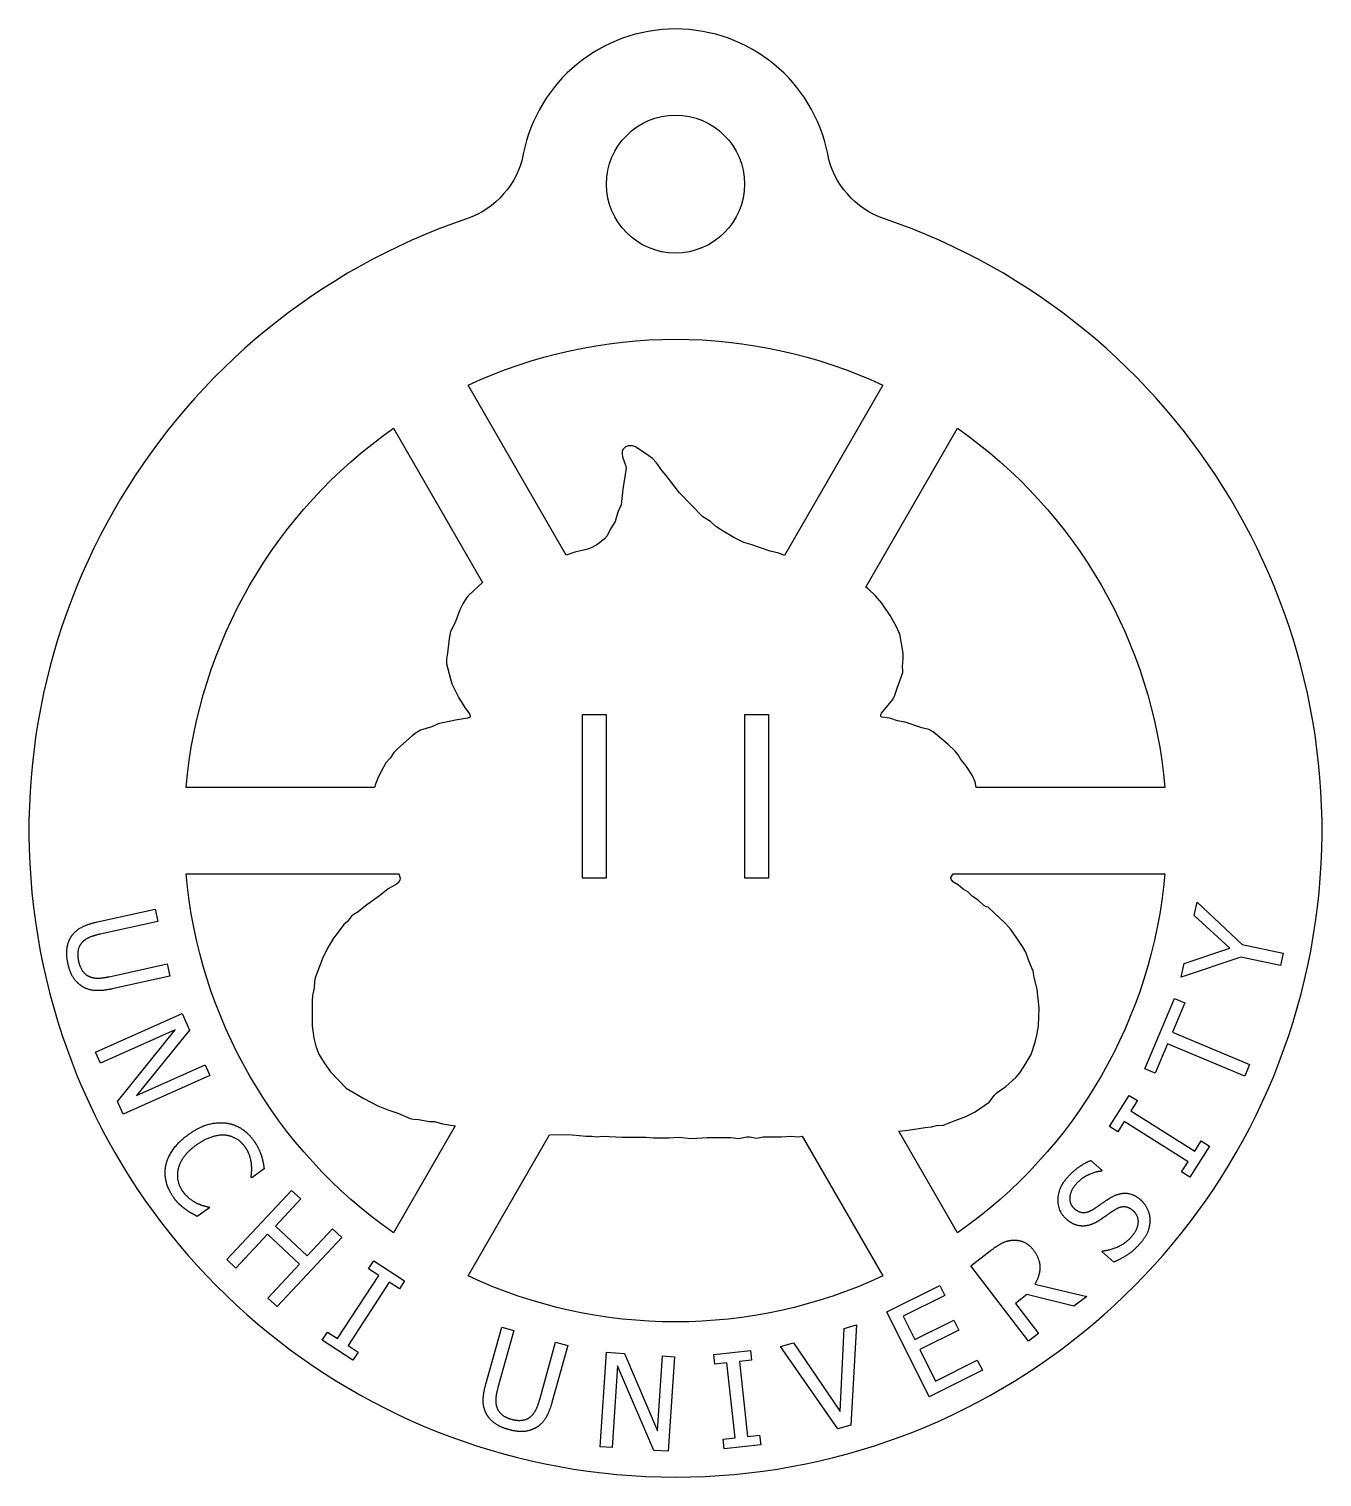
# Model space of a CAD drawing. Header units: millimetres. Extents: x -15 to 15, y -15 to 18.6.
import ezdxf

# ---------------------------------------------------------------- set-up
doc = ezdxf.new("R2010")
doc.units = ezdxf.units.MM

msp = doc.modelspace()

# ---------------------------------------------------------------- linework, layer by layer
for points in [[(3.531, 15.699, 0.821365), (-3.531, 15.699, -0.267689), (-4.847, 14.195, 6.023346), (4.847, 14.195, -0.267689)], [(-4.812, 10.335, -0.221398), (4.812, 10.335), (2.532, 6.386), (2.399, 6.44), (2.195, 6.483), (1.748, 6.641), (1.586, 6.686), (1.352, 6.804), (1.064, 6.971), (0.937, 7.056), (0.811, 7.175), (0.634, 7.283), (0.09, 7.84), (-0.215, 8.241), (-0.308, 8.348), (-0.443, 8.531), (-0.535, 8.63), (-0.616, 8.698), (-0.93, 8.905), (-1, 8.927), (-1.093, 8.925), (-1.157, 8.901), (-1.193, 8.874), (-1.22, 8.839), (-1.235, 8.796), (-1.238, 8.746), (-1.226, 8.671), (-1.162, 8.482), (-1.147, 8.406), (-1.222, 7.918), (-1.261, 7.558), (-1.337, 7.389), (-1.402, 7.175), (-1.507, 7.003), (-1.587, 6.841), (-1.648, 6.77), (-1.735, 6.698), (-1.828, 6.633), (-1.944, 6.567), (-2.031, 6.531), (-2.338, 6.462), (-2.536, 6.392)], [(-4.478, 5.756), (-4.807, 5.443), (-4.847, 5.397), (-4.934, 5.263), (-5.001, 5.122), (-5.113, 4.828), (-5.221, 4.618), (-5.253, 4.457), (-5.288, 4.116), (-5.314, 3.976), (-5.316, 3.872), (-5.19, 3.405), (-5.029, 3.08), (-4.889, 2.853), (-4.781, 2.706), (-4.764, 2.665), (-4.765, 2.645), (-4.782, 2.62), (-4.823, 2.607), (-5.102, 2.565), (-5.509, 2.476), (-5.651, 2.409), (-5.915, 2.328), (-6.017, 2.271), (-6.111, 2.197), (-6.449, 1.896), (-6.535, 1.811), (-6.617, 1.683), (-6.721, 1.569), (-6.889, 1.257), (-6.962, 1.075), (-6.981, 1), (-11.356, 1, -0.221398), (-6.544, 9.335)], [(6.979, 1), (6.956, 1.128), (6.879, 1.287), (6.753, 1.488), (6.705, 1.552), (6.62, 1.646), (6.555, 1.758), (6.485, 1.846), (6.326, 1.995), (5.976, 2.288), (5.875, 2.345), (5.712, 2.385), (5.326, 2.519), (5.15, 2.549), (4.97, 2.605), (4.793, 2.628), (4.775, 2.64), (4.764, 2.659), (4.763, 2.691), (4.778, 2.723), (5.039, 3.039), (5.09, 3.139), (5.14, 3.303), (5.271, 3.669), (5.277, 3.711), (5.27, 3.809), (5.284, 3.994), (5.284, 4.116), (5.201, 4.564), (5.185, 4.606), (5.128, 4.73), (4.979, 4.992), (4.789, 5.277), (4.643, 5.449), (4.47, 5.611), (4.415, 5.647), (6.544, 9.335, -0.221398), (11.356, 1)], [(-6.427, -1), (-6.409, -1.028), (-6.388, -1.101), (-6.394, -1.147), (-6.426, -1.203), (-6.475, -1.246), (-6.668, -1.35), (-6.869, -1.517), (-7.196, -1.746), (-7.359, -1.889), (-7.477, -1.954), (-7.517, -1.987), (-7.613, -2.113), (-7.693, -2.176), (-7.853, -2.385), (-7.931, -2.495), (-8.072, -2.726), (-8.189, -2.969), (-8.239, -3.094), (-8.358, -3.415), (-8.378, -3.499), (-8.384, -3.649), (-8.422, -3.825), (-8.432, -3.958), (-8.427, -4.53), (-8.388, -4.814), (-8.341, -5.002), (-8.274, -5.187), (-8.149, -5.39), (-8.005, -5.6), (-7.64, -5.977), (-7.232, -6.219), (-6.903, -6.383), (-6.676, -6.476), (-6.444, -6.56), (-6.159, -6.679), (-6.076, -6.695), (-5.956, -6.702), (-5.712, -6.751), (-5.59, -6.751), (-5.407, -6.803), (-5.11, -6.851), (-6.544, -9.335, -0.221398), (-11.356, -1)], [(5.181, -6.973), (5.397, -6.951), (5.794, -6.89), (5.936, -6.876), (6.058, -6.846), (6.22, -6.832), (6.363, -6.77), (6.739, -6.635), (6.952, -6.526), (7.275, -6.305), (7.404, -6.14), (7.464, -6.08), (7.664, -5.937), (7.907, -5.722), (7.985, -5.622), (8.091, -5.467), (8.255, -5.194), (8.343, -4.91), (8.394, -4.713), (8.419, -4.523), (8.436, -4.117), (8.393, -3.69), (8.325, -3.405), (8.301, -3.263), (8.196, -3.019), (8.126, -2.821), (8.054, -2.693), (7.922, -2.493), (7.781, -2.298), (7.66, -2.153), (7.257, -1.779), (7.219, -1.771), (7.156, -1.741), (7.022, -1.618), (6.892, -1.527), (6.784, -1.423), (6.671, -1.356), (6.564, -1.269), (6.449, -1.194), (6.4, -1.146), (6.386, -1.104), (6.386, -1.088), (6.443, -1), (11.356, -1, -0.221398), (6.544, -9.335)], [(4.812, -10.335, -0.221398), (-4.812, -10.335), (-2.92, -7.057), (-2.643, -7.053), (-2.399, -7.058), (-2.073, -7.087), (-1.943, -7.087), (-1.83, -7.104), (-1.687, -7.091), (-1.24, -7.113), (-0.691, -7.113), (-0.508, -7.129), (-0.163, -7.129), (0.081, -7.115), (0.366, -7.142), (0.732, -7.123), (1.281, -7.123), (1.464, -7.142), (1.653, -7.104), (1.723, -7.104), (1.881, -7.137), (2.033, -7.106), (2.46, -7.106), (2.663, -7.091), (2.866, -7.103), (2.941, -7.094)]]:
    msp.add_lwpolyline(points, format="xyb", close=True)
for points in [[(-1.606, 2.693), (-1.606, -1.108), (-2.155, -1.108), (-2.155, 2.693)], [(2.155, 2.693), (2.155, -1.108), (1.606, -1.108), (1.606, 2.693)], [(12.035, -1.967), (12.1, -1.663), (13.146, -2.644), (14.098, -2.846), (14.038, -3.132), (13.115, -2.937), (11.732, -3.404), (11.799, -3.087), (12.864, -2.73)], [(13.319, -5.429), (13.206, -5.698), (11.417, -4.948), (11.132, -5.629), (10.892, -5.528), (11.576, -3.897), (11.816, -3.998), (11.53, -4.679)], [(-10.803, -5.686), (-12.811, -6.583), (-12.945, -6.283), (-11.61, -4.621), (-13.342, -5.394), (-13.453, -5.145), (-11.444, -4.248), (-11.275, -4.628), (-12.504, -6.147), (-10.914, -5.437)], [(12.197, -7.201), (12.387, -7.321), (11.932, -8.042), (11.742, -7.922), (11.891, -7.685), (10.411, -6.75), (10.261, -6.987), (10.072, -6.867), (10.527, -6.146), (10.717, -6.266), (10.567, -6.503), (12.047, -7.438)], [(-7.741, -9.44), (-9.245, -11.046), (-9.458, -10.847), (-8.722, -10.06), (-9.462, -9.368), (-10.197, -10.155), (-10.411, -9.955), (-8.908, -8.349), (-8.694, -8.548), (-9.284, -9.178), (-8.544, -9.87), (-7.955, -9.24)], [(-7.361, -12.101), (-7.483, -12.289), (-8.198, -11.825), (-8.075, -11.636), (-7.841, -11.789), (-6.886, -10.321), (-7.121, -10.169), (-6.998, -9.98), (-6.284, -10.445), (-6.406, -10.633), (-6.641, -10.481), (-7.595, -11.948)], [(7.119, -12.519), (5.889, -13.136), (4.902, -11.17), (6.133, -10.553), (6.249, -10.785), (5.28, -11.271), (5.55, -11.81), (6.454, -11.357), (6.571, -11.589), (5.667, -12.043), (6.033, -12.773), (7.002, -12.287)], [(3.91, -11.553), (4.197, -11.472), (4.069, -13.795), (3.765, -13.882), (2.435, -11.972), (2.737, -11.887), (3.823, -13.478)], [(1.952, -14.029), (1.977, -14.252), (1.129, -14.344), (1.105, -14.121), (1.383, -14.091), (1.194, -12.35), (0.916, -12.38), (0.892, -12.157), (1.739, -12.065), (1.763, -12.288), (1.485, -12.318), (1.674, -14.059)], [(-0.027, -12.208), (-0.174, -14.403), (-0.501, -14.381), (-1.346, -12.423), (-1.472, -14.316), (-1.744, -14.298), (-1.598, -12.103), (-1.183, -12.13), (-0.415, -13.927), (-0.299, -12.189)]]:
    msp.add_lwpolyline(points, close=True)
for points in [[(-13.412, -2.118), (-12.071, -1.825), (-12.008, -2.111), (-13.35, -2.404)], [(-13.141, -3.39), (-11.793, -3.095), (-11.731, -3.38), (-13.072, -3.674)], [(9.634, -7.654), (9.896, -7.886), (9.881, -7.902)], [(-9.544, -7.851), (-9.832, -8.055), (-9.845, -8.037)], [(-10.823, -8.735), (-10.811, -8.752), (-11.095, -8.955)], [(8.336, -10.525), (9.54, -10.808), (9.239, -11.039), (8.154, -10.768), (7.889, -10.972), (8.422, -11.666), (8.19, -11.844), (6.85, -10.099), (7.3, -9.754)], [(10.166, -10.013), (9.891, -9.769), (9.905, -9.753)], [(-4.401, -12.845), (-4.033, -11.523), (-3.751, -11.601), (-4.119, -12.924)], [(-3.15, -13.201), (-2.781, -11.871), (-2.499, -11.95), (-2.867, -13.272)]]:
    msp.add_lwpolyline(points)
msp.add_circle((0, 15), 1.6)
for points in [[(-14.022, -2.467), (-13.935, -2.329), (-13.642, -2.169), (-13.412, -2.118)], [(-14.096, -3.082), (-14.137, -2.892), (-14.099, -2.588), (-14.022, -2.467)], [(-13.763, -2.591), (-13.838, -2.668), (-13.883, -2.886), (-13.852, -3.028)], [(-13.35, -2.404), (-13.499, -2.437), (-13.693, -2.519), (-13.763, -2.591)], [(-13.772, -3.611), (-13.895, -3.531), (-14.052, -3.28), (-14.096, -3.082)], [(-13.852, -3.028), (-13.822, -3.163), (-13.688, -3.352), (-13.588, -3.391)], [(-13.072, -3.674), (-13.297, -3.723), (-13.637, -3.702), (-13.772, -3.611)], [(-13.588, -3.391), (-13.495, -3.427), (-13.286, -3.421), (-13.141, -3.39)], [(-11.822, -7.763), (-11.782, -7.573), (-11.517, -7.207), (-11.291, -7.046)], [(-11.291, -7.046), (-11.066, -6.885), (-10.65, -6.762), (-10.449, -6.783)], [(-10.449, -6.783), (-10.252, -6.805), (-9.916, -7.008), (-9.787, -7.19)], [(-11.114, -7.294), (-11.298, -7.425), (-11.501, -7.703), (-11.538, -7.845)], [(-10.458, -7.068), (-10.604, -7.058), (-10.941, -7.171), (-11.114, -7.294)], [(-9.992, -7.333), (-10.073, -7.218), (-10.313, -7.081), (-10.458, -7.068)], [(-9.839, -7.728), (-9.85, -7.633), (-9.917, -7.438), (-9.992, -7.333)], [(-9.787, -7.19), (-9.723, -7.28), (-9.637, -7.457), (-9.609, -7.538)], [(-9.609, -7.538), (-9.587, -7.61), (-9.555, -7.768), (-9.544, -7.851)], [(9.093, -8.048), (9.216, -7.909), (9.489, -7.713), (9.634, -7.654)], [(-11.646, -8.507), (-11.77, -8.333), (-11.863, -7.954), (-11.822, -7.763)], [(-11.538, -7.845), (-11.572, -7.984), (-11.519, -8.25), (-11.438, -8.363)], [(-9.845, -8.037), (-9.839, -7.984), (-9.828, -7.827), (-9.839, -7.728)], [(9.072, -9.019), (8.872, -8.841), (8.879, -8.289), (9.093, -8.048)], [(9.881, -7.902), (9.74, -7.916), (9.415, -8.067), (9.295, -8.201)], [(-11.438, -8.363), (-11.365, -8.466), (-11.189, -8.606), (-11.102, -8.647)], [(9.295, -8.201), (9.16, -8.353), (9.136, -8.668), (9.252, -8.771)], [(-11.366, -8.789), (-11.448, -8.73), (-11.57, -8.615), (-11.646, -8.507)], [(-11.102, -8.647), (-11.018, -8.686), (-10.87, -8.727), (-10.823, -8.735)], [(9.698, -8.784), (9.779, -8.731), (10.005, -8.573), (10.085, -8.524)], [(10.085, -8.524), (10.287, -8.401), (10.636, -8.429), (10.789, -8.566)], [(10.621, -8.824), (10.523, -8.737), (10.314, -8.725), (10.189, -8.803)], [(10.789, -8.566), (10.886, -8.652), (11.003, -8.897), (11.006, -9.025)], [(-11.095, -8.955), (-11.165, -8.915), (-11.29, -8.847), (-11.366, -8.789)], [(9.464, -9.176), (9.364, -9.178), (9.168, -9.104), (9.072, -9.019)], [(9.252, -8.771), (9.356, -8.863), (9.578, -8.863), (9.698, -8.784)], [(9.851, -9.034), (9.752, -9.099), (9.565, -9.173), (9.464, -9.176)], [(10.189, -8.803), (10.101, -8.86), (9.959, -8.96), (9.851, -9.034)], [(10.57, -9.435), (10.731, -9.254), (10.745, -8.934), (10.621, -8.824)], [(11.006, -9.025), (11.008, -9.168), (10.907, -9.436), (10.773, -9.587)], [(7.3, -9.754), (7.45, -9.639), (7.677, -9.516), (7.814, -9.505)], [(7.814, -9.505), (7.952, -9.494), (8.2, -9.598), (8.305, -9.735)], [(8.305, -9.735), (8.452, -9.926), (8.455, -10.334), (8.336, -10.525)], [(9.905, -9.753), (10.103, -9.735), (10.457, -9.561), (10.57, -9.435)], [(10.773, -9.587), (10.615, -9.766), (10.317, -9.95), (10.166, -10.013)], [(-4.378, -13.548), (-4.459, -13.407), (-4.464, -13.072), (-4.401, -12.845)], [(-4.119, -12.924), (-4.16, -13.071), (-4.178, -13.281), (-4.147, -13.377)], [(-4.147, -13.377), (-4.114, -13.478), (-3.943, -13.62), (-3.802, -13.66)], [(-3.359, -13.596), (-3.283, -13.53), (-3.19, -13.343), (-3.15, -13.201)], [(-2.867, -13.272), (-2.929, -13.494), (-3.106, -13.785), (-3.249, -13.862)], [(-3.869, -13.9), (-4.056, -13.848), (-4.307, -13.673), (-4.378, -13.548)], [(-3.802, -13.66), (-3.67, -13.696), (-3.439, -13.666), (-3.359, -13.596)], [(-3.249, -13.862), (-3.378, -13.933), (-3.673, -13.955), (-3.869, -13.9)]]:
    msp.add_open_spline(points, degree=2)

doc.saveas('drawing.dxf')
